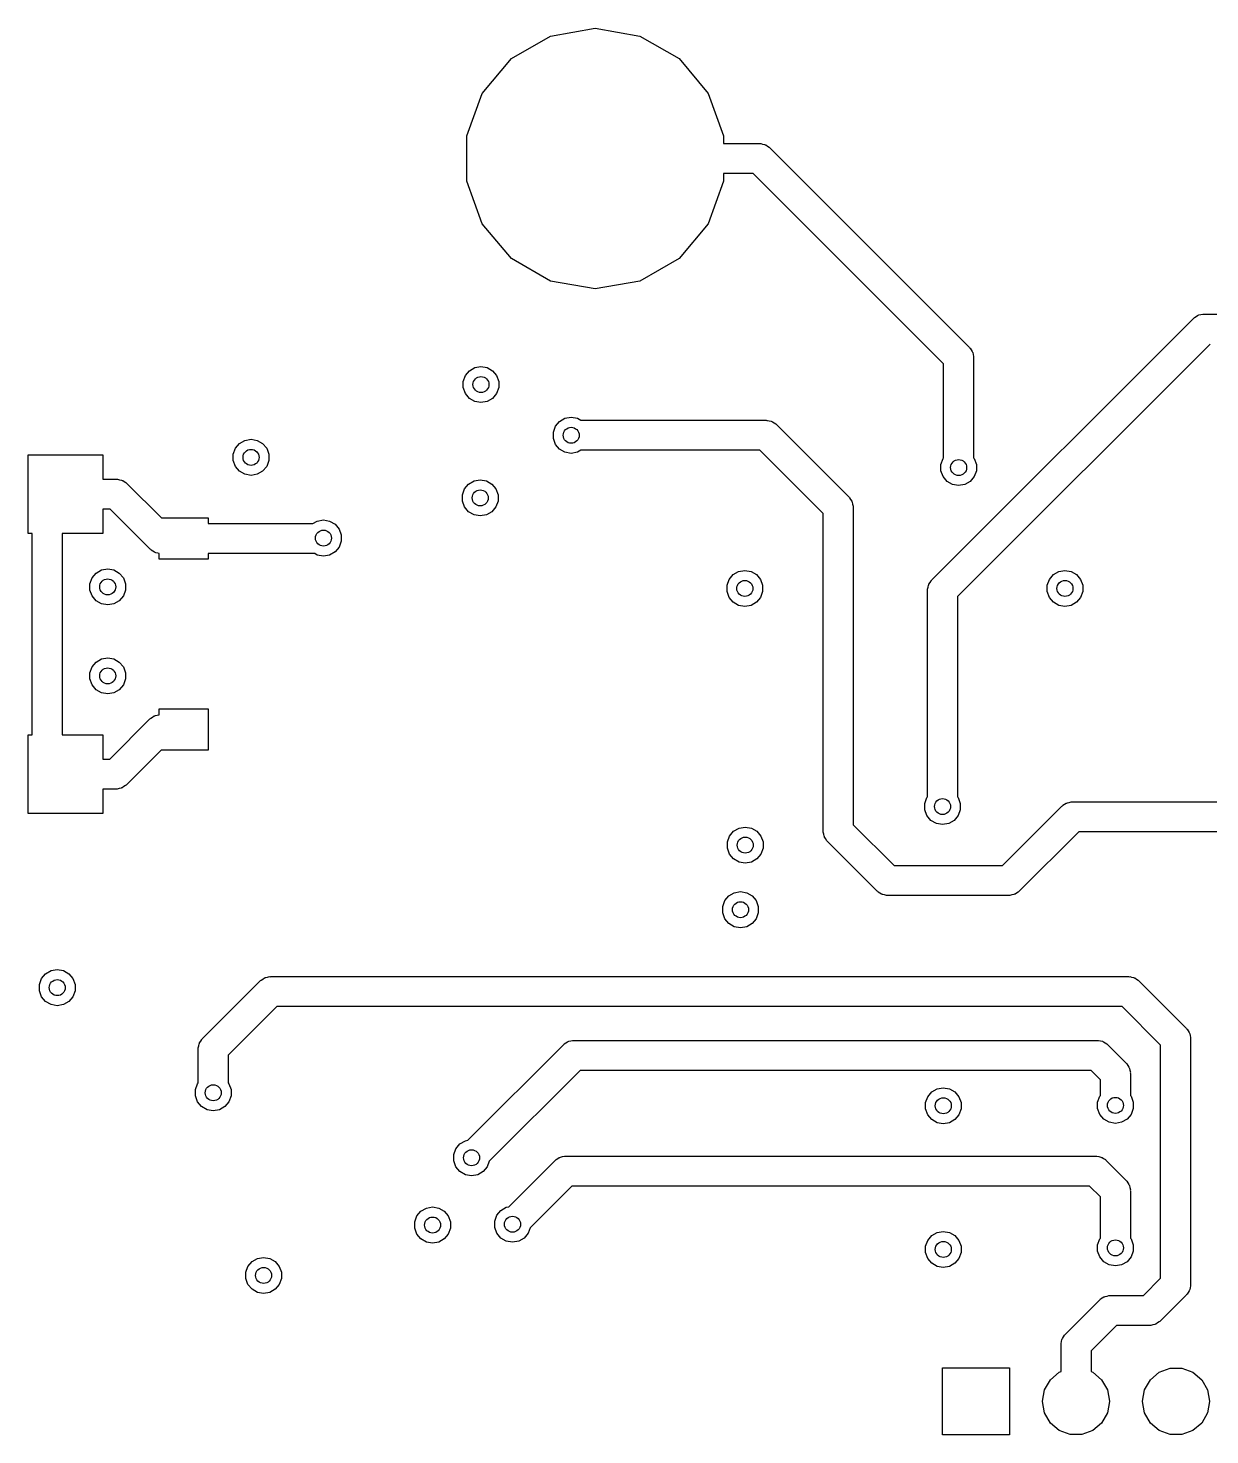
# Model space of a CAD drawing. Extents: x 91.8 to 190.7, y -114.3 to -59.5.
# Drawn here: x 91.75 to 121.76, y -95.19 to -59.46 of the extents above; entities that cross this region are included whole.
import ezdxf

# ---------------------------------------------------------------- set-up
doc = ezdxf.new("R2010")
doc.units = 0
doc.header["$MEASUREMENT"] = 0
doc.layers.add('BLACK', color=7, linetype='CONTINUOUS')

msp = doc.modelspace()

# ---------------------------------------------------------------- linework, layer by layer
at = {"layer": 'Black'}
for p, q in [((104.021, -60.2324), (105.017, -59.6572)), ((105.017, -59.6572), (106.15, -59.4574)), ((106.15, -59.4574), (107.283, -59.6572)), ((107.283, -59.6572), (108.279, -60.2324)), ((103.281, -61.1137), (104.021, -60.2324)), ((108.279, -60.2324), (109.019, -61.1137)), ((102.888, -62.1948), (103.281, -61.1137)), ((109.019, -61.1137), (109.412, -62.1948)), ((102.888, -63.3452), (102.888, -62.1948)), ((109.412, -62.1948), (109.412, -62.389)), ((109.412, -62.389), (110.32, -62.389)), ((110.32, -62.389), (110.337, -62.3919)), ((110.337, -62.3919), (110.353, -62.3904)), ((110.353, -62.3904), (110.401, -62.4033)), ((110.401, -62.4033), (110.45, -62.412)), ((110.45, -62.412), (110.465, -62.4204)), ((110.465, -62.4204), (110.481, -62.4247)), ((110.481, -62.4247), (110.522, -62.4532)), ((110.522, -62.4532), (110.565, -62.4781)), ((110.565, -62.4781), (110.576, -62.491)), ((110.576, -62.491), (110.589, -62.5006)), ((110.589, -62.5006), (115.649, -67.5606)), ((110.162, -63.151), (109.412, -63.151)), ((109.412, -63.151), (109.412, -63.3452)), ((114.999, -67.9878), (110.162, -63.151)), ((103.281, -64.4263), (102.888, -63.3452)), ((109.412, -63.3452), (109.019, -64.4263)), ((104.021, -65.3076), (103.281, -64.4263)), ((109.019, -64.4263), (108.279, -65.3076)), ((105.017, -65.8828), (104.021, -65.3076)), ((108.279, -65.3076), (107.283, -65.8828)), ((106.15, -66.0826), (105.017, -65.8828)), ((107.283, -65.8828), (106.15, -66.0826)), ((121.354, -66.821), (121.365, -66.8081)), ((121.365, -66.8081), (121.408, -66.7832)), ((121.408, -66.7832), (121.449, -66.7547)), ((121.449, -66.7547), (121.465, -66.7504)), ((121.465, -66.7504), (121.48, -66.742)), ((121.48, -66.742), (121.529, -66.7333)), ((121.529, -66.7333), (121.577, -66.7204)), ((121.577, -66.7204), (121.593, -66.7219)), ((121.593, -66.7219), (121.61, -66.719)), ((121.61, -66.719), (123.79, -66.719)), ((114.701, -73.4706), (121.341, -66.8306)), ((121.341, -66.8306), (121.354, -66.821)), ((121.768, -67.481), (115.351, -73.8978)), ((115.649, -67.5606), (115.659, -67.5743)), ((115.659, -67.5743), (115.672, -67.5851)), ((115.672, -67.5851), (115.697, -67.6282)), ((115.697, -67.6282), (115.725, -67.669)), ((115.725, -67.669), (115.73, -67.6852)), ((115.73, -67.6852), (115.738, -67.6997)), ((115.738, -67.6997), (115.747, -67.7487)), ((115.747, -67.7487), (115.76, -67.7968)), ((115.76, -67.7968), (115.758, -67.8135)), ((115.758, -67.8135), (115.761, -67.83)), ((115.761, -67.83), (115.761, -70.3709)), ((102.853, -68.2805), (102.955, -68.1584)), ((102.955, -68.1584), (103.093, -68.0787)), ((103.093, -68.0787), (103.25, -68.0511)), ((103.25, -68.0511), (103.407, -68.0787)), ((103.407, -68.0787), (103.545, -68.1584)), ((103.545, -68.1584), (103.647, -68.2805)), ((114.999, -70.3709), (114.999, -67.9878)), ((102.798, -68.4303), (102.853, -68.2805)), ((102.798, -68.5897), (102.798, -68.4303)), ((102.853, -68.7395), (102.798, -68.5897)), ((103.647, -68.2805), (103.702, -68.4303)), ((103.702, -68.5897), (103.647, -68.7395)), ((103.702, -68.4303), (103.702, -68.5897)), ((102.955, -68.8616), (102.853, -68.7395)), ((103.093, -68.9413), (102.955, -68.8616)), ((103.25, -68.9689), (103.093, -68.9413)), ((103.407, -68.9413), (103.25, -68.9689)), ((103.545, -68.8616), (103.407, -68.9413)), ((103.647, -68.7395), (103.545, -68.8616)), ((105.088, -69.7203), (105.143, -69.5705)), ((105.143, -69.5705), (105.245, -69.4484)), ((105.245, -69.4484), (105.383, -69.3687)), ((105.383, -69.3687), (105.54, -69.3411)), ((105.54, -69.3411), (105.697, -69.3687)), ((105.697, -69.3687), (105.784, -69.419)), ((105.784, -69.419), (110.49, -69.419)), ((110.49, -69.419), (110.507, -69.4219)), ((110.507, -69.4219), (110.523, -69.4205)), ((110.523, -69.4205), (110.571, -69.4333)), ((110.571, -69.4333), (110.62, -69.442)), ((110.62, -69.442), (110.635, -69.4504)), ((110.635, -69.4504), (110.651, -69.4547)), ((110.651, -69.4547), (110.692, -69.4832)), ((110.692, -69.4832), (110.735, -69.5081)), ((110.735, -69.5081), (110.746, -69.521)), ((110.746, -69.521), (110.759, -69.5306)), ((110.759, -69.5306), (112.589, -71.3606)), ((97.0125, -70.1305), (97.115, -70.0084)), ((97.115, -70.0084), (97.253, -69.9287)), ((97.253, -69.9287), (97.41, -69.9011)), ((97.41, -69.9011), (97.567, -69.9287)), ((97.567, -69.9287), (97.705, -70.0084)), ((97.705, -70.0084), (97.8075, -70.1305)), ((105.088, -69.8797), (105.088, -69.7203)), ((105.143, -70.0295), (105.088, -69.8797)), ((105.245, -70.1516), (105.143, -70.0295)), ((91.75, -72.2938), (91.75, -70.2938)), ((91.75, -70.2938), (93.65, -70.2938)), ((93.65, -70.2938), (93.65, -70.9128)), ((96.958, -70.2803), (97.0125, -70.1305)), ((96.958, -70.4397), (96.958, -70.2803)), ((97.8075, -70.1305), (97.862, -70.2803)), ((97.862, -70.2803), (97.862, -70.4397)), ((105.383, -70.2313), (105.245, -70.1516)), ((105.54, -70.2589), (105.383, -70.2313)), ((105.697, -70.2313), (105.54, -70.2589)), ((105.784, -70.181), (105.697, -70.2313)), ((110.332, -70.181), (105.784, -70.181)), ((111.939, -71.7878), (110.332, -70.181)), ((114.928, -70.5403), (114.983, -70.3905)), ((114.983, -70.3905), (114.999, -70.3709)), ((115.761, -70.3709), (115.777, -70.3905)), ((115.777, -70.3905), (115.832, -70.5403)), ((97.0125, -70.5895), (96.958, -70.4397)), ((97.115, -70.7116), (97.0125, -70.5895)), ((97.253, -70.7913), (97.115, -70.7116)), ((97.705, -70.7116), (97.567, -70.7913)), ((97.8075, -70.5895), (97.705, -70.7116)), ((97.862, -70.4397), (97.8075, -70.5895)), ((114.928, -70.6997), (114.928, -70.5403)), ((114.983, -70.8495), (114.928, -70.6997)), ((115.832, -70.6997), (115.777, -70.8495)), ((115.832, -70.5403), (115.832, -70.6997)), ((93.65, -70.9128), (93.99, -70.9128)), ((93.99, -70.9128), (94.0065, -70.9157)), ((94.0065, -70.9157), (94.0232, -70.9142)), ((94.0232, -70.9142), (94.0713, -70.9271)), ((94.0713, -70.9271), (94.1203, -70.9357)), ((94.1203, -70.9357), (94.1348, -70.9441)), ((94.1348, -70.9441), (94.151, -70.9484)), ((94.151, -70.9484), (94.1918, -70.977)), ((94.1918, -70.977), (94.2349, -71.0019)), ((94.2349, -71.0019), (94.2457, -71.0147)), ((94.2457, -71.0147), (94.2594, -71.0243)), ((94.2594, -71.0243), (95.1351, -71.9)), ((97.41, -70.8189), (97.253, -70.7913)), ((97.567, -70.7913), (97.41, -70.8189)), ((102.833, -71.1605), (102.935, -71.0384)), ((102.935, -71.0384), (103.073, -70.9587)), ((103.073, -70.9587), (103.23, -70.9311)), ((103.23, -70.9311), (103.387, -70.9587)), ((103.387, -70.9587), (103.525, -71.0384)), ((103.525, -71.0384), (103.627, -71.1605)), ((115.085, -70.9716), (114.983, -70.8495)), ((115.223, -71.0513), (115.085, -70.9716)), ((115.38, -71.0789), (115.223, -71.0513)), ((115.537, -71.0513), (115.38, -71.0789)), ((115.675, -70.9716), (115.537, -71.0513)), ((115.777, -70.8495), (115.675, -70.9716)), ((102.778, -71.3103), (102.833, -71.1605)), ((102.778, -71.4697), (102.778, -71.3103)), ((103.627, -71.1605), (103.682, -71.3103)), ((103.682, -71.3103), (103.682, -71.4697)), ((112.589, -71.3606), (112.599, -71.3743)), ((112.599, -71.3743), (112.612, -71.3851)), ((112.612, -71.3851), (112.637, -71.4282)), ((112.637, -71.4282), (112.665, -71.469)), ((93.8322, -71.6748), (93.65, -71.6748)), ((93.65, -71.6748), (93.65, -72.2938)), ((94.8518, -72.6944), (93.8322, -71.6748)), ((102.833, -71.6195), (102.778, -71.4697)), ((102.935, -71.7416), (102.833, -71.6195)), ((103.073, -71.8213), (102.935, -71.7416)), ((103.23, -71.8489), (103.073, -71.8213)), ((103.387, -71.8213), (103.23, -71.8489)), ((103.525, -71.7416), (103.387, -71.8213)), ((103.627, -71.6195), (103.525, -71.7416)), ((103.682, -71.4697), (103.627, -71.6195)), ((111.939, -79.85), (111.939, -71.7878)), ((112.665, -71.469), (112.67, -71.4852)), ((112.67, -71.4852), (112.678, -71.4997)), ((112.678, -71.4997), (112.687, -71.5487)), ((112.687, -71.5487), (112.7, -71.5968)), ((112.7, -71.5968), (112.698, -71.6135)), ((112.698, -71.6135), (112.701, -71.63)), ((112.701, -71.63), (112.701, -79.6922)), ((95.1351, -71.9), (96.325, -71.9)), ((96.325, -71.9), (96.325, -72.044)), ((96.325, -72.044), (98.98, -72.044)), ((98.98, -72.044), (99.093, -71.9787)), ((99.093, -71.9787), (99.25, -71.9511)), ((99.25, -71.9511), (99.407, -71.9787)), ((99.407, -71.9787), (99.545, -72.0584)), ((99.545, -72.0584), (99.6475, -72.1805)), ((91.849, -72.2938), (91.75, -72.2938)), ((91.849, -77.4062), (91.849, -72.2938)), ((93.65, -72.2938), (92.611, -72.2938)), ((92.611, -72.2938), (92.611, -77.4062)), ((99.6475, -72.1805), (99.702, -72.3303)), ((99.702, -72.4897), (99.6475, -72.6395)), ((99.702, -72.3303), (99.702, -72.4897)), ((94.8656, -72.704), (94.8518, -72.6944)), ((94.8763, -72.7169), (94.8656, -72.704)), ((94.9195, -72.7418), (94.8763, -72.7169)), ((94.9602, -72.7703), (94.9195, -72.7418)), ((94.9764, -72.7746), (94.9602, -72.7703)), ((94.9909, -72.783), (94.9764, -72.7746)), ((95.04, -72.7917), (94.9909, -72.783)), ((95.075, -72.8011), (95.04, -72.7917)), ((95.075, -72.95), (95.075, -72.8011)), ((99.0319, -72.806), (96.325, -72.806)), ((96.325, -72.806), (96.325, -72.95)), ((99.093, -72.8413), (99.0319, -72.806)), ((99.25, -72.8689), (99.093, -72.8413)), ((99.407, -72.8413), (99.25, -72.8689)), ((99.545, -72.7616), (99.407, -72.8413)), ((99.6475, -72.6395), (99.545, -72.7616)), ((93.475, -73.2984), (93.613, -73.2187)), ((93.613, -73.2187), (93.77, -73.1911)), ((93.77, -73.1911), (93.927, -73.2187)), ((93.927, -73.2187), (94.065, -73.2984)), ((96.325, -72.95), (95.075, -72.95)), ((109.793, -73.2587), (109.95, -73.2311)), ((109.95, -73.2311), (110.107, -73.2587)), ((117.923, -73.2587), (118.08, -73.2311)), ((118.08, -73.2311), (118.237, -73.2587)), ((93.318, -73.5703), (93.3725, -73.4205)), ((93.318, -73.7297), (93.318, -73.5703)), ((93.3725, -73.4205), (93.475, -73.2984)), ((94.065, -73.2984), (94.1675, -73.4205)), ((94.1675, -73.4205), (94.222, -73.5703)), ((94.222, -73.5703), (94.222, -73.7297)), ((109.498, -73.6103), (109.553, -73.4605)), ((109.553, -73.4605), (109.655, -73.3384)), ((109.655, -73.3384), (109.793, -73.2587)), ((110.107, -73.2587), (110.245, -73.3384)), ((110.245, -73.3384), (110.347, -73.4605)), ((110.347, -73.4605), (110.402, -73.6103)), ((114.612, -73.6097), (114.62, -73.5952)), ((114.62, -73.5952), (114.625, -73.579)), ((114.625, -73.579), (114.653, -73.5382)), ((114.653, -73.5382), (114.678, -73.4951)), ((114.678, -73.4951), (114.691, -73.4843)), ((114.691, -73.4843), (114.701, -73.4706)), ((117.628, -73.6103), (117.683, -73.4605)), ((117.683, -73.4605), (117.785, -73.3384)), ((117.785, -73.3384), (117.923, -73.2587)), ((118.237, -73.2587), (118.375, -73.3384)), ((118.375, -73.3384), (118.477, -73.4605)), ((118.477, -73.4605), (118.532, -73.6103)), ((93.3725, -73.8795), (93.318, -73.7297)), ((93.475, -74.0016), (93.3725, -73.8795)), ((94.1675, -73.8795), (94.065, -74.0016)), ((94.222, -73.7297), (94.1675, -73.8795)), ((109.498, -73.7697), (109.498, -73.6103)), ((109.553, -73.9195), (109.498, -73.7697)), ((109.655, -74.0416), (109.553, -73.9195)), ((110.347, -73.9195), (110.245, -74.0416)), ((110.402, -73.7697), (110.347, -73.9195)), ((110.402, -73.6103), (110.402, -73.7697)), ((114.589, -73.74), (114.592, -73.7235)), ((114.589, -75.92), (114.589, -73.74)), ((114.59, -73.7068), (114.603, -73.6587)), ((114.592, -73.7235), (114.59, -73.7068)), ((114.603, -73.6587), (114.612, -73.6097)), ((115.351, -73.8978), (115.351, -75.92)), ((117.628, -73.7697), (117.628, -73.6103)), ((117.683, -73.9195), (117.628, -73.7697)), ((117.785, -74.0416), (117.683, -73.9195)), ((118.477, -73.9195), (118.375, -74.0416)), ((118.532, -73.7697), (118.477, -73.9195)), ((118.532, -73.6103), (118.532, -73.7697)), ((93.613, -74.0813), (93.475, -74.0016)), ((93.77, -74.1089), (93.613, -74.0813)), ((93.927, -74.0813), (93.77, -74.1089)), ((94.065, -74.0016), (93.927, -74.0813)), ((109.793, -74.1213), (109.655, -74.0416)), ((109.95, -74.1489), (109.793, -74.1213)), ((110.107, -74.1213), (109.95, -74.1489)), ((110.245, -74.0416), (110.107, -74.1213)), ((117.923, -74.1213), (117.785, -74.0416)), ((118.08, -74.1489), (117.923, -74.1213)), ((118.237, -74.1213), (118.08, -74.1489)), ((118.375, -74.0416), (118.237, -74.1213)), ((93.318, -75.8303), (93.3725, -75.6805)), ((93.3725, -75.6805), (93.475, -75.5584)), ((93.475, -75.5584), (93.613, -75.4787)), ((93.613, -75.4787), (93.77, -75.4511)), ((93.77, -75.4511), (93.927, -75.4787)), ((93.927, -75.4787), (94.065, -75.5584)), ((94.065, -75.5584), (94.1675, -75.6805)), ((94.1675, -75.6805), (94.222, -75.8303)), ((93.318, -75.9897), (93.318, -75.8303)), ((93.3725, -76.1395), (93.318, -75.9897)), ((94.222, -75.9897), (94.1675, -76.1395)), ((94.222, -75.8303), (94.222, -75.9897)), ((114.589, -78.9809), (114.589, -75.92)), ((115.351, -75.92), (115.351, -78.9809)), ((93.475, -76.2616), (93.3725, -76.1395)), ((93.613, -76.3413), (93.475, -76.2616)), ((93.77, -76.3689), (93.613, -76.3413)), ((93.927, -76.3413), (93.77, -76.3689)), ((94.065, -76.2616), (93.927, -76.3413)), ((94.1675, -76.1395), (94.065, -76.2616)), ((95.075, -76.8963), (95.075, -76.75)), ((95.075, -76.75), (96.325, -76.75)), ((96.325, -76.75), (96.325, -77.8)), ((93.8222, -78.0252), (94.8418, -77.0056)), ((94.8418, -77.0056), (94.8556, -76.996)), ((94.8556, -76.996), (94.8663, -76.9831)), ((94.8663, -76.9831), (94.9095, -76.9582)), ((94.9095, -76.9582), (94.9502, -76.9297)), ((94.9502, -76.9297), (94.9664, -76.9254)), ((94.9664, -76.9254), (94.9809, -76.917)), ((94.9809, -76.917), (95.03, -76.9083)), ((95.03, -76.9083), (95.075, -76.8963)), ((91.75, -79.4062), (91.75, -77.4062)), ((91.75, -77.4062), (91.849, -77.4062)), ((92.611, -77.4062), (93.65, -77.4062)), ((93.65, -77.4062), (93.65, -78.0252)), ((95.1251, -77.8), (94.2494, -78.6757)), ((96.325, -77.8), (95.1251, -77.8)), ((93.65, -78.0252), (93.8222, -78.0252)), ((93.98, -78.7873), (93.65, -78.7873)), ((93.65, -78.7873), (93.65, -79.4062)), ((93.9965, -78.7843), (93.98, -78.7873)), ((94.0132, -78.7858), (93.9965, -78.7843)), ((94.0613, -78.7729), (94.0132, -78.7858)), ((94.1103, -78.7643), (94.0613, -78.7729)), ((94.1248, -78.7559), (94.1103, -78.7643)), ((94.141, -78.7516), (94.1248, -78.7559)), ((94.1818, -78.723), (94.141, -78.7516)), ((94.2249, -78.6981), (94.1818, -78.723)), ((94.2357, -78.6853), (94.2249, -78.6981)), ((94.2494, -78.6757), (94.2357, -78.6853)), ((114.518, -79.1503), (114.573, -79.0005)), ((114.518, -79.3097), (114.518, -79.1503)), ((114.573, -79.4595), (114.518, -79.3097)), ((114.573, -79.0005), (114.589, -78.9809)), ((115.351, -78.9809), (115.367, -79.0005)), ((115.367, -79.0005), (115.422, -79.1503)), ((115.422, -79.3097), (115.367, -79.4595)), ((115.422, -79.1503), (115.422, -79.3097)), ((116.492, -80.729), (118.001, -79.2206)), ((118.001, -79.2206), (118.014, -79.211)), ((118.014, -79.211), (118.025, -79.1981)), ((118.025, -79.1981), (118.068, -79.1732)), ((118.068, -79.1732), (118.109, -79.1447)), ((118.109, -79.1447), (118.125, -79.1404)), ((118.125, -79.1404), (118.14, -79.132)), ((118.14, -79.132), (118.189, -79.1233)), ((118.189, -79.1233), (118.237, -79.1105)), ((118.237, -79.1105), (118.253, -79.1119)), ((118.253, -79.1119), (118.27, -79.109)), ((118.27, -79.109), (124.415, -79.109)), ((93.65, -79.4062), (91.75, -79.4062)), ((114.675, -79.5816), (114.573, -79.4595)), ((114.813, -79.6613), (114.675, -79.5816)), ((114.97, -79.6889), (114.813, -79.6613)), ((115.127, -79.6613), (114.97, -79.6889)), ((115.265, -79.5816), (115.127, -79.6613)), ((115.367, -79.4595), (115.265, -79.5816)), ((109.508, -80.1303), (109.563, -79.9805)), ((109.563, -79.9805), (109.665, -79.8584)), ((109.665, -79.8584), (109.803, -79.7787)), ((109.803, -79.7787), (109.96, -79.7511)), ((109.96, -79.7511), (110.117, -79.7787)), ((110.117, -79.7787), (110.255, -79.8584)), ((110.255, -79.8584), (110.357, -79.9805)), ((110.357, -79.9805), (110.412, -80.1303)), ((111.942, -79.8665), (111.939, -79.85)), ((111.94, -79.8832), (111.942, -79.8665)), ((111.953, -79.9313), (111.94, -79.8832)), ((111.962, -79.9803), (111.953, -79.9313)), ((111.97, -79.9948), (111.962, -79.9803)), ((111.975, -80.011), (111.97, -79.9948)), ((112.003, -80.0518), (111.975, -80.011)), ((112.701, -79.6922), (113.738, -80.729)), ((118.428, -79.871), (116.919, -81.3794)), ((124.415, -79.871), (118.428, -79.871)), ((109.508, -80.2897), (109.508, -80.1303)), ((109.563, -80.4395), (109.508, -80.2897)), ((110.412, -80.2897), (110.357, -80.4395)), ((110.412, -80.1303), (110.412, -80.2897)), ((112.028, -80.0949), (112.003, -80.0518)), ((112.041, -80.1057), (112.028, -80.0949)), ((112.051, -80.1194), (112.041, -80.1057)), ((113.311, -81.3794), (112.051, -80.1194)), ((109.665, -80.5616), (109.563, -80.4395)), ((109.803, -80.6413), (109.665, -80.5616)), ((109.96, -80.6689), (109.803, -80.6413)), ((110.117, -80.6413), (109.96, -80.6689)), ((110.255, -80.5616), (110.117, -80.6413)), ((110.357, -80.4395), (110.255, -80.5616)), ((113.738, -80.729), (116.492, -80.729)), ((109.545, -81.4984), (109.683, -81.4187)), ((109.683, -81.4187), (109.84, -81.3911)), ((109.84, -81.3911), (109.997, -81.4187)), ((109.997, -81.4187), (110.135, -81.4984)), ((113.324, -81.389), (113.311, -81.3794)), ((113.335, -81.4019), (113.324, -81.389)), ((113.378, -81.4268), (113.335, -81.4019)), ((113.419, -81.4553), (113.378, -81.4268)), ((113.435, -81.4596), (113.419, -81.4553)), ((113.45, -81.468), (113.435, -81.4596)), ((113.499, -81.4767), (113.45, -81.468)), ((116.78, -81.468), (116.731, -81.4767)), ((116.795, -81.4596), (116.78, -81.468)), ((116.811, -81.4553), (116.795, -81.4596)), ((116.852, -81.4268), (116.811, -81.4553)), ((116.895, -81.4019), (116.852, -81.4268)), ((116.906, -81.389), (116.895, -81.4019)), ((116.919, -81.3794), (116.906, -81.389)), ((109.388, -81.7703), (109.443, -81.6205)), ((109.388, -81.9297), (109.388, -81.7703)), ((109.443, -81.6205), (109.545, -81.4984)), ((110.135, -81.4984), (110.237, -81.6205)), ((110.237, -81.6205), (110.292, -81.7703)), ((110.292, -81.7703), (110.292, -81.9297)), ((113.547, -81.4895), (113.499, -81.4767)), ((113.563, -81.4881), (113.547, -81.4895)), ((113.58, -81.491), (113.563, -81.4881)), ((116.65, -81.491), (113.58, -81.491)), ((116.667, -81.4881), (116.65, -81.491)), ((116.683, -81.4895), (116.667, -81.4881)), ((116.731, -81.4767), (116.683, -81.4895)), ((109.443, -82.0795), (109.388, -81.9297)), ((109.545, -82.2016), (109.443, -82.0795)), ((110.237, -82.0795), (110.135, -82.2016)), ((110.292, -81.9297), (110.237, -82.0795)), ((109.683, -82.2813), (109.545, -82.2016)), ((109.84, -82.3089), (109.683, -82.2813)), ((109.997, -82.2813), (109.84, -82.3089)), ((110.135, -82.2016), (109.997, -82.2813)), ((92.038, -83.7503), (92.0925, -83.6005)), ((92.0925, -83.6005), (92.195, -83.4784)), ((92.195, -83.4784), (92.333, -83.3987)), ((92.333, -83.3987), (92.49, -83.3711)), ((92.49, -83.3711), (92.647, -83.3987)), ((92.647, -83.3987), (92.785, -83.4784)), ((92.785, -83.4784), (92.8875, -83.6005)), ((92.8875, -83.6005), (92.942, -83.7503)), ((97.6651, -83.6381), (97.7082, -83.6132)), ((97.7082, -83.6132), (97.749, -83.5847)), ((97.749, -83.5847), (97.7652, -83.5804)), ((97.7652, -83.5804), (97.7797, -83.572)), ((97.7797, -83.572), (97.8287, -83.5633)), ((97.8287, -83.5633), (97.8768, -83.5504)), ((97.8768, -83.5504), (97.8935, -83.5519)), ((97.8935, -83.5519), (97.91, -83.549)), ((97.91, -83.549), (117.12, -83.549)), ((117.12, -83.549), (119.69, -83.549)), ((119.69, -83.549), (119.707, -83.5519)), ((119.707, -83.5519), (119.723, -83.5504)), ((119.723, -83.5504), (119.771, -83.5633)), ((119.771, -83.5633), (119.82, -83.572)), ((119.82, -83.572), (119.835, -83.5804)), ((119.835, -83.5804), (119.851, -83.5847)), ((119.851, -83.5847), (119.892, -83.6132)), ((119.892, -83.6132), (119.935, -83.6381)), ((92.038, -83.9097), (92.038, -83.7503)), ((92.0925, -84.0595), (92.038, -83.9097)), ((92.942, -83.9097), (92.8875, -84.0595)), ((92.942, -83.7503), (92.942, -83.9097)), ((96.1806, -85.1206), (97.6406, -83.6606)), ((97.6406, -83.6606), (97.6543, -83.651)), ((97.6543, -83.651), (97.6651, -83.6381)), ((119.935, -83.6381), (119.946, -83.651)), ((119.946, -83.651), (119.959, -83.6606)), ((119.959, -83.6606), (121.159, -84.8606)), ((92.195, -84.1816), (92.0925, -84.0595)), ((92.333, -84.2613), (92.195, -84.1816)), ((92.49, -84.2889), (92.333, -84.2613)), ((92.647, -84.2613), (92.49, -84.2889)), ((92.785, -84.1816), (92.647, -84.2613)), ((92.8875, -84.0595), (92.785, -84.1816)), ((98.0678, -84.311), (96.831, -85.5478)), ((117.12, -84.311), (98.0678, -84.311)), ((119.532, -84.311), (117.12, -84.311)), ((120.509, -85.2878), (119.532, -84.311)), ((121.159, -84.8606), (121.169, -84.8743)), ((121.169, -84.8743), (121.182, -84.8851)), ((121.182, -84.8851), (121.207, -84.9282)), ((121.207, -84.9282), (121.235, -84.969)), ((121.235, -84.969), (121.24, -84.9852)), ((121.24, -84.9852), (121.248, -84.9997)), ((121.248, -84.9997), (121.257, -85.0487)), ((96.069, -85.39), (96.0719, -85.3735)), ((96.069, -86.2509), (96.069, -85.39)), ((96.0704, -85.3568), (96.0833, -85.3087)), ((96.0719, -85.3735), (96.0704, -85.3568)), ((96.0833, -85.3087), (96.092, -85.2597)), ((96.092, -85.2597), (96.1004, -85.2452)), ((96.1004, -85.2452), (96.1047, -85.229)), ((96.1047, -85.229), (96.1332, -85.1882)), ((96.1332, -85.1882), (96.1581, -85.1451)), ((96.1581, -85.1451), (96.171, -85.1343)), ((96.171, -85.1343), (96.1806, -85.1206)), ((102.913, -87.7082), (105.341, -85.2806)), ((105.341, -85.2806), (105.354, -85.271)), ((105.354, -85.271), (105.365, -85.2581)), ((105.365, -85.2581), (105.408, -85.2332)), ((105.408, -85.2332), (105.449, -85.2047)), ((105.449, -85.2047), (105.465, -85.2004)), ((105.465, -85.2004), (105.48, -85.192)), ((105.48, -85.192), (105.529, -85.1833)), ((105.529, -85.1833), (105.577, -85.1705)), ((105.577, -85.1705), (105.593, -85.1719)), ((105.593, -85.1719), (105.61, -85.169)), ((105.61, -85.169), (116.06, -85.169)), ((116.06, -85.169), (118.9, -85.169)), ((118.9, -85.169), (118.917, -85.1719)), ((118.917, -85.1719), (118.933, -85.1705)), ((118.933, -85.1705), (118.981, -85.1833)), ((118.981, -85.1833), (119.03, -85.192)), ((119.03, -85.192), (119.045, -85.2004)), ((119.045, -85.2004), (119.061, -85.2047)), ((119.061, -85.2047), (119.102, -85.2332)), ((119.102, -85.2332), (119.145, -85.2581)), ((119.145, -85.2581), (119.156, -85.271)), ((119.156, -85.271), (119.169, -85.2806)), ((119.169, -85.2806), (119.629, -85.7406)), ((120.509, -91.2122), (120.509, -85.2878)), ((121.257, -85.0487), (121.27, -85.0968)), ((121.27, -85.0968), (121.268, -85.1135)), ((121.268, -85.1135), (121.271, -85.13)), ((121.271, -85.13), (121.271, -91.37)), ((96.831, -85.5478), (96.831, -86.2509)), ((119.629, -85.7406), (119.639, -85.7543)), ((119.639, -85.7543), (119.652, -85.7651)), ((105.768, -85.931), (103.458, -88.2409)), ((116.06, -85.931), (105.768, -85.931)), ((118.742, -85.931), (116.06, -85.931)), ((118.979, -86.1678), (118.742, -85.931)), ((119.652, -85.7651), (119.677, -85.8082)), ((119.677, -85.8082), (119.705, -85.849)), ((119.705, -85.849), (119.71, -85.8652)), ((119.71, -85.8652), (119.718, -85.8797)), ((119.718, -85.8797), (119.727, -85.9287)), ((119.727, -85.9287), (119.74, -85.9768)), ((119.74, -85.9768), (119.738, -85.9935)), ((119.738, -85.9935), (119.741, -86.01)), ((119.741, -86.01), (119.741, -86.5709)), ((95.998, -86.4203), (96.0525, -86.2705)), ((95.998, -86.5797), (95.998, -86.4203)), ((96.0525, -86.2705), (96.069, -86.2509)), ((96.831, -86.2509), (96.8475, -86.2705)), ((96.8475, -86.2705), (96.902, -86.4203)), ((96.902, -86.4203), (96.902, -86.5797)), ((114.695, -86.4784), (114.833, -86.3987)), ((114.833, -86.3987), (114.99, -86.3711)), ((114.99, -86.3711), (115.147, -86.3987)), ((115.147, -86.3987), (115.285, -86.4784)), ((118.979, -86.5709), (118.979, -86.1678)), ((96.0525, -86.7295), (95.998, -86.5797)), ((96.155, -86.8516), (96.0525, -86.7295)), ((96.8475, -86.7295), (96.745, -86.8516)), ((96.902, -86.5797), (96.8475, -86.7295)), ((114.538, -86.7503), (114.593, -86.6005)), ((114.538, -86.9097), (114.538, -86.7503)), ((114.593, -86.6005), (114.695, -86.4784)), ((115.285, -86.4784), (115.387, -86.6005)), ((115.387, -86.6005), (115.442, -86.7503)), ((115.442, -86.7503), (115.442, -86.9097)), ((118.908, -86.7403), (118.963, -86.5905)), ((118.908, -86.8997), (118.908, -86.7403)), ((118.963, -86.5905), (118.979, -86.5709)), ((119.741, -86.5709), (119.757, -86.5905)), ((119.757, -86.5905), (119.812, -86.7403)), ((119.812, -86.7403), (119.812, -86.8997)), ((96.293, -86.9313), (96.155, -86.8516)), ((96.45, -86.9589), (96.293, -86.9313)), ((96.607, -86.9313), (96.45, -86.9589)), ((96.745, -86.8516), (96.607, -86.9313)), ((114.593, -87.0595), (114.538, -86.9097)), ((114.695, -87.1816), (114.593, -87.0595)), ((114.833, -87.2613), (114.695, -87.1816)), ((115.285, -87.1816), (115.147, -87.2613)), ((115.387, -87.0595), (115.285, -87.1816)), ((115.442, -86.9097), (115.387, -87.0595)), ((118.963, -87.0495), (118.908, -86.8997)), ((119.065, -87.1716), (118.963, -87.0495)), ((119.203, -87.2513), (119.065, -87.1716)), ((119.655, -87.1716), (119.517, -87.2513)), ((119.757, -87.0495), (119.655, -87.1716)), ((119.812, -86.8997), (119.757, -87.0495)), ((114.99, -87.2889), (114.833, -87.2613)), ((115.147, -87.2613), (114.99, -87.2889)), ((119.36, -87.2789), (119.203, -87.2513)), ((119.517, -87.2513), (119.36, -87.2789)), ((102.613, -87.9205), (102.715, -87.7984)), ((102.715, -87.7984), (102.853, -87.7187)), ((102.853, -87.7187), (102.913, -87.7082)), ((102.558, -88.0703), (102.613, -87.9205)), ((102.558, -88.2297), (102.558, -88.0703)), ((102.613, -88.3795), (102.558, -88.2297)), ((103.458, -88.2409), (103.407, -88.3795)), ((103.953, -89.3982), (105.131, -88.2206)), ((105.131, -88.2206), (105.144, -88.211)), ((105.144, -88.211), (105.155, -88.1981)), ((105.155, -88.1981), (105.198, -88.1732)), ((105.198, -88.1732), (105.239, -88.1447)), ((105.239, -88.1447), (105.255, -88.1404)), ((105.255, -88.1404), (105.27, -88.132)), ((105.27, -88.132), (105.319, -88.1233)), ((105.319, -88.1233), (105.367, -88.1105)), ((105.367, -88.1105), (105.383, -88.1119)), ((105.383, -88.1119), (105.4, -88.109)), ((105.4, -88.109), (115.91, -88.109)), ((115.91, -88.109), (117.34, -88.109)), ((117.34, -88.109), (118.86, -88.109)), ((118.86, -88.109), (118.877, -88.1119)), ((118.877, -88.1119), (118.893, -88.1105)), ((118.893, -88.1105), (118.941, -88.1233)), ((118.941, -88.1233), (118.99, -88.132)), ((118.99, -88.132), (119.005, -88.1404)), ((119.005, -88.1404), (119.021, -88.1447)), ((119.021, -88.1447), (119.062, -88.1732)), ((119.062, -88.1732), (119.105, -88.1981)), ((119.105, -88.1981), (119.116, -88.211)), ((119.116, -88.211), (119.129, -88.2206)), ((119.129, -88.2206), (119.629, -88.7206)), ((102.715, -88.5016), (102.613, -88.3795)), ((102.853, -88.5813), (102.715, -88.5016)), ((103.01, -88.6089), (102.853, -88.5813)), ((103.167, -88.5813), (103.01, -88.6089)), ((103.305, -88.5016), (103.167, -88.5813)), ((103.407, -88.3795), (103.305, -88.5016)), ((105.558, -88.871), (104.498, -89.9309)), ((115.91, -88.871), (105.558, -88.871)), ((117.34, -88.871), (115.91, -88.871)), ((118.702, -88.871), (117.34, -88.871)), ((118.979, -89.1478), (118.702, -88.871)), ((119.629, -88.7206), (119.639, -88.7343)), ((119.639, -88.7343), (119.652, -88.7451)), ((119.652, -88.7451), (119.677, -88.7882)), ((119.677, -88.7882), (119.705, -88.829)), ((119.705, -88.829), (119.71, -88.8452)), ((119.71, -88.8452), (119.718, -88.8597)), ((119.718, -88.8597), (119.727, -88.9087)), ((119.727, -88.9087), (119.74, -88.9568)), ((119.74, -88.9568), (119.738, -88.9735)), ((119.738, -88.9735), (119.741, -88.99)), ((118.979, -90.1909), (118.979, -89.1478)), ((119.741, -88.99), (119.741, -90.1909)), ((101.568, -89.7803), (101.623, -89.6305)), ((101.623, -89.6305), (101.725, -89.5084)), ((101.725, -89.5084), (101.863, -89.4287)), ((101.863, -89.4287), (102.02, -89.4011)), ((102.02, -89.4011), (102.177, -89.4287)), ((102.177, -89.4287), (102.315, -89.5084)), ((102.315, -89.5084), (102.417, -89.6305)), ((102.417, -89.6305), (102.472, -89.7803)), ((103.598, -89.7603), (103.653, -89.6105)), ((103.653, -89.6105), (103.755, -89.4884)), ((103.755, -89.4884), (103.893, -89.4087)), ((103.893, -89.4087), (103.953, -89.3982)), ((101.568, -89.9397), (101.568, -89.7803)), ((101.623, -90.0895), (101.568, -89.9397)), ((102.472, -89.9397), (102.417, -90.0895)), ((102.472, -89.7803), (102.472, -89.9397)), ((103.598, -89.9197), (103.598, -89.7603)), ((103.653, -90.0695), (103.598, -89.9197)), ((104.498, -89.9309), (104.447, -90.0695)), ((114.833, -90.0487), (114.99, -90.0211)), ((114.99, -90.0211), (115.147, -90.0487)), ((101.725, -90.2116), (101.623, -90.0895)), ((101.863, -90.2913), (101.725, -90.2116)), ((102.02, -90.3189), (101.863, -90.2913)), ((102.177, -90.2913), (102.02, -90.3189)), ((102.315, -90.2116), (102.177, -90.2913)), ((102.417, -90.0895), (102.315, -90.2116)), ((103.755, -90.1916), (103.653, -90.0695)), ((103.893, -90.2713), (103.755, -90.1916)), ((104.05, -90.2989), (103.893, -90.2713)), ((104.207, -90.2713), (104.05, -90.2989)), ((104.345, -90.1916), (104.207, -90.2713)), ((104.447, -90.0695), (104.345, -90.1916)), ((114.538, -90.4003), (114.593, -90.2505)), ((114.538, -90.5597), (114.538, -90.4003)), ((114.593, -90.2505), (114.695, -90.1284)), ((114.695, -90.1284), (114.833, -90.0487)), ((115.147, -90.0487), (115.285, -90.1284)), ((115.285, -90.1284), (115.387, -90.2505)), ((115.387, -90.2505), (115.442, -90.4003)), ((115.442, -90.4003), (115.442, -90.5597)), ((118.908, -90.3603), (118.963, -90.2105)), ((118.908, -90.5197), (118.908, -90.3603)), ((118.963, -90.2105), (118.979, -90.1909)), ((119.741, -90.1909), (119.757, -90.2105)), ((119.757, -90.2105), (119.812, -90.3603)), ((119.812, -90.3603), (119.812, -90.5197)), ((97.435, -90.7884), (97.573, -90.7087)), ((97.573, -90.7087), (97.73, -90.6811)), ((97.73, -90.6811), (97.887, -90.7087)), ((97.887, -90.7087), (98.025, -90.7884)), ((114.593, -90.7095), (114.538, -90.5597)), ((114.695, -90.8316), (114.593, -90.7095)), ((115.387, -90.7095), (115.285, -90.8316)), ((115.442, -90.5597), (115.387, -90.7095)), ((118.963, -90.6695), (118.908, -90.5197)), ((119.065, -90.7916), (118.963, -90.6695)), ((119.757, -90.6695), (119.655, -90.7916)), ((119.812, -90.5197), (119.757, -90.6695)), ((97.278, -91.0603), (97.3325, -90.9105)), ((97.278, -91.2197), (97.278, -91.0603)), ((97.3325, -90.9105), (97.435, -90.7884)), ((98.025, -90.7884), (98.1275, -90.9105)), ((98.1275, -90.9105), (98.182, -91.0603)), ((98.182, -91.0603), (98.182, -91.2197)), ((114.833, -90.9113), (114.695, -90.8316)), ((114.99, -90.9389), (114.833, -90.9113)), ((115.147, -90.9113), (114.99, -90.9389)), ((115.285, -90.8316), (115.147, -90.9113)), ((119.203, -90.8713), (119.065, -90.7916)), ((119.36, -90.8989), (119.203, -90.8713)), ((119.517, -90.8713), (119.36, -90.8989)), ((119.655, -90.7916), (119.517, -90.8713)), ((97.3325, -91.3695), (97.278, -91.2197)), ((97.435, -91.4916), (97.3325, -91.3695)), ((98.1275, -91.3695), (98.025, -91.4916)), ((98.182, -91.2197), (98.1275, -91.3695)), ((120.072, -91.649), (120.509, -91.2122)), ((121.257, -91.4513), (121.248, -91.5003)), ((121.27, -91.4032), (121.257, -91.4513)), ((121.271, -91.37), (121.268, -91.3865)), ((121.268, -91.3865), (121.27, -91.4032)), ((97.573, -91.5713), (97.435, -91.4916)), ((97.73, -91.5989), (97.573, -91.5713)), ((97.887, -91.5713), (97.73, -91.5989)), ((98.025, -91.4916), (97.887, -91.5713)), ((118.091, -92.6306), (118.961, -91.7606)), ((118.961, -91.7606), (118.974, -91.751)), ((118.974, -91.751), (118.985, -91.7381)), ((118.985, -91.7381), (119.028, -91.7132)), ((119.028, -91.7132), (119.069, -91.6847)), ((119.069, -91.6847), (119.085, -91.6804)), ((119.085, -91.6804), (119.1, -91.672)), ((119.1, -91.672), (119.149, -91.6633)), ((119.149, -91.6633), (119.197, -91.6504)), ((119.197, -91.6504), (119.213, -91.6519)), ((119.213, -91.6519), (119.23, -91.649)), ((119.23, -91.649), (120.072, -91.649)), ((121.159, -91.6394), (120.499, -92.2994)), ((121.169, -91.6257), (121.159, -91.6394)), ((121.182, -91.6149), (121.169, -91.6257)), ((121.207, -91.5718), (121.182, -91.6149)), ((121.235, -91.531), (121.207, -91.5718)), ((121.24, -91.5148), (121.235, -91.531)), ((121.248, -91.5003), (121.24, -91.5148)), ((119.388, -92.411), (118.741, -93.0578)), ((120.23, -92.411), (119.388, -92.411)), ((120.247, -92.4081), (120.23, -92.411)), ((120.263, -92.4095), (120.247, -92.4081)), ((120.311, -92.3967), (120.263, -92.4095)), ((120.36, -92.388), (120.311, -92.3967)), ((120.375, -92.3796), (120.36, -92.388)), ((120.391, -92.3753), (120.375, -92.3796)), ((120.432, -92.3468), (120.391, -92.3753)), ((120.475, -92.3219), (120.432, -92.3468)), ((120.486, -92.309), (120.475, -92.3219)), ((120.499, -92.2994), (120.486, -92.309)), ((117.979, -92.9), (117.982, -92.8835)), ((117.979, -93.5846), (117.979, -92.9)), ((117.98, -92.8668), (117.993, -92.8187)), ((117.982, -92.8835), (117.98, -92.8668)), ((117.993, -92.8187), (118.002, -92.7697)), ((118.002, -92.7697), (118.01, -92.7552)), ((118.01, -92.7552), (118.015, -92.739)), ((118.015, -92.739), (118.043, -92.6982)), ((118.043, -92.6982), (118.068, -92.6551)), ((118.068, -92.6551), (118.081, -92.6443)), ((118.081, -92.6443), (118.091, -92.6306)), ((118.741, -93.0578), (118.741, -93.5846)), ((114.97, -95.19), (114.97, -93.49)), ((114.97, -93.49), (116.67, -93.49)), ((116.67, -93.49), (116.67, -95.19)), ((117.709, -93.7904), (117.935, -93.6006)), ((117.935, -93.6006), (117.979, -93.5846)), ((118.741, -93.5846), (118.785, -93.6006)), ((118.785, -93.6006), (119.011, -93.7904)), ((120.249, -93.7904), (120.475, -93.6006)), ((120.475, -93.6006), (120.752, -93.4997)), ((120.752, -93.4997), (121.048, -93.4997)), ((121.048, -93.4997), (121.325, -93.6006)), ((121.325, -93.6006), (121.551, -93.7904)), ((117.561, -94.046), (117.709, -93.7904)), ((119.011, -93.7904), (119.159, -94.046)), ((120.101, -94.046), (120.249, -93.7904)), ((121.551, -93.7904), (121.699, -94.046)), ((117.51, -94.3368), (117.561, -94.046)), ((119.159, -94.046), (119.21, -94.3368)), ((120.05, -94.3368), (120.101, -94.046)), ((121.699, -94.046), (121.75, -94.3368)), ((117.51, -94.3432), (117.51, -94.3368)), ((117.561, -94.634), (117.51, -94.3432)), ((117.709, -94.8896), (117.561, -94.634)), ((119.159, -94.634), (119.011, -94.8896)), ((119.21, -94.3432), (119.159, -94.634)), ((119.21, -94.3368), (119.21, -94.3432)), ((120.05, -94.3432), (120.05, -94.3368)), ((120.101, -94.634), (120.05, -94.3432)), ((120.249, -94.8896), (120.101, -94.634)), ((121.699, -94.634), (121.551, -94.8896)), ((121.75, -94.3432), (121.699, -94.634)), ((121.75, -94.3368), (121.75, -94.3432)), ((117.935, -95.0794), (117.709, -94.8896)), ((119.011, -94.8896), (118.785, -95.0794)), ((120.475, -95.0794), (120.249, -94.8896)), ((121.551, -94.8896), (121.325, -95.0794)), ((116.67, -95.19), (114.97, -95.19)), ((118.212, -95.1803), (117.935, -95.0794)), ((118.508, -95.1803), (118.212, -95.1803)), ((118.785, -95.0794), (118.508, -95.1803)), ((120.752, -95.1803), (120.475, -95.0794)), ((121.048, -95.1803), (120.752, -95.1803)), ((121.325, -95.0794), (121.048, -95.1803))]:
    msp.add_line(p, q, dxfattribs=at)
for centre in [(103.25, -68.51), (105.54, -69.8), (97.41, -70.36), (115.38, -70.62), (103.23, -71.39), (99.25, -72.41), (93.77, -73.65), (109.95, -73.69), (118.08, -73.69), (93.77, -75.91), (114.97, -79.23), (109.96, -80.21), (109.84, -81.85), (92.49, -83.83), (96.45, -86.5), (114.99, -86.83), (119.36, -86.82), (103.01, -88.15), (102.02, -89.86), (104.05, -89.84), (114.99, -90.48), (119.36, -90.44), (97.73, -91.14)]:
    msp.add_circle(centre, 0.2032, dxfattribs=at)

doc.saveas('drawing.dxf')
